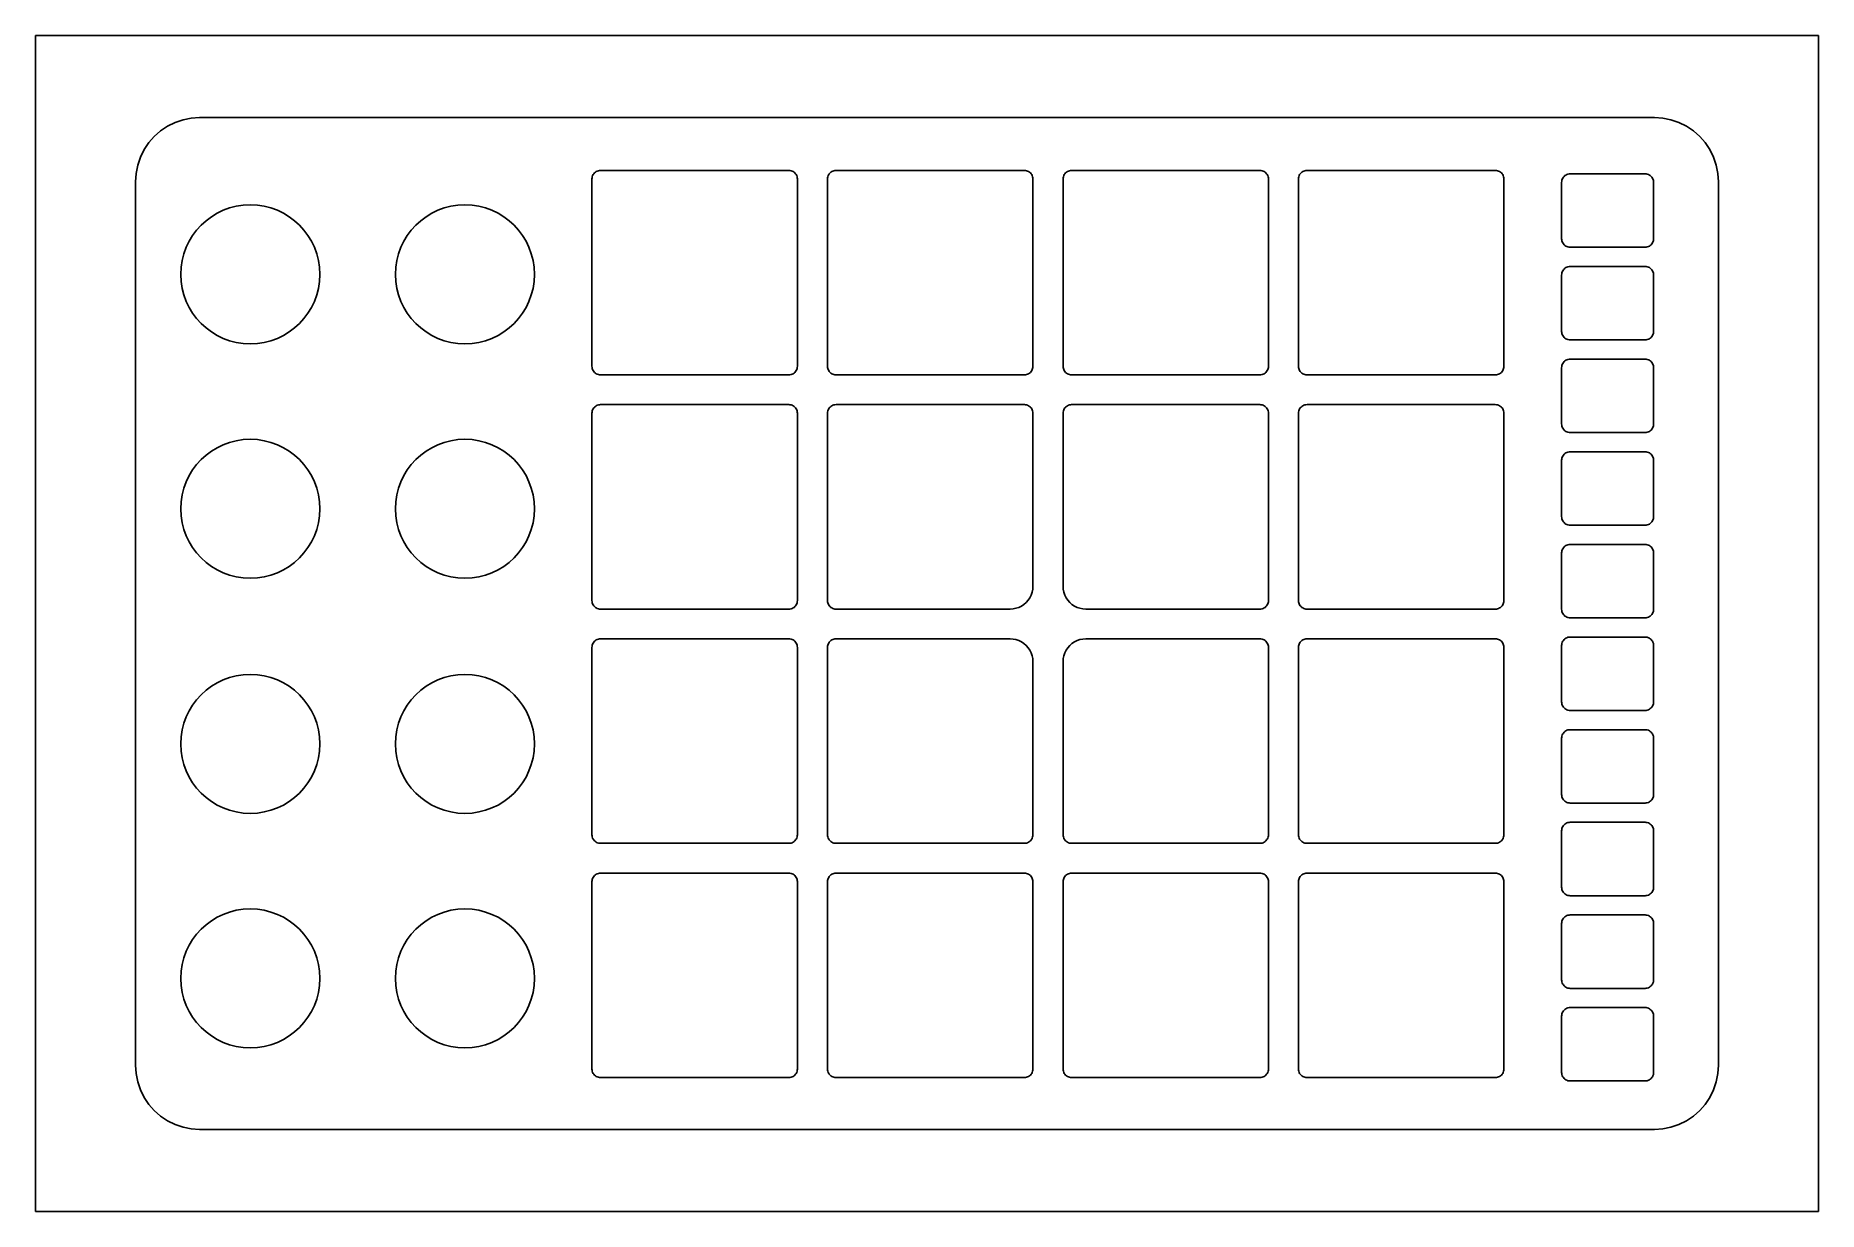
# Model space of a CAD drawing. Header units: millimetres. Extents: x 0 to 250, y 0 to 165.
import ezdxf

# ---------------------------------------------------------------- set-up
doc = ezdxf.new("R2010")
doc.units = ezdxf.units.MM

msp = doc.modelspace()

# ---------------------------------------------------------------- linework, layer by layer
at = {"layer": 'ALIGN_FRAME', "color": 5}
msp.add_lwpolyline([(0, 165), (250, 165), (250, 0), (0, 0)], close=True, dxfattribs=at)
at = {"layer": 'CUT', "color": 1}
for points in [[(14, 144.5), (14.077, 145.6747), (14.3067, 146.8294), (14.6851, 147.9442), (15.2058, 149), (15.8598, 149.9789), (16.636, 150.864), (17.5211, 151.6402), (18.5, 152.2942), (19.5558, 152.8149), (20.6706, 153.1933), (21.8253, 153.423), (23, 153.5), (227, 153.5), (228.1747, 153.423), (229.3294, 153.1933), (230.4442, 152.8149), (231.5, 152.2942), (232.4789, 151.6402), (233.364, 150.864), (234.1402, 149.9789), (234.7942, 149), (235.3149, 147.9442), (235.6933, 146.8294), (235.923, 145.6747), (236, 144.5), (236, 20.5), (235.923, 19.3253), (235.6933, 18.1706), (235.3149, 17.0558), (234.7942, 16), (234.1402, 15.0211), (233.364, 14.136), (232.4789, 13.3598), (231.5, 12.7058), (230.4442, 12.1851), (229.3294, 11.8067), (228.1747, 11.577), (227, 11.5), (23, 11.5), (21.8253, 11.577), (20.6706, 11.8067), (19.5558, 12.1851), (18.5, 12.7058), (17.5211, 13.3598), (16.636, 14.136), (15.8598, 15.0211), (15.2058, 16), (14.6851, 17.0558), (14.3067, 18.1706), (14.077, 19.3253), (14, 20.5)], [(78.02, 144.89), (78.0303, 145.0466), (78.0609, 145.2006), (78.1113, 145.3492), (78.1808, 145.49), (78.268, 145.6205), (78.3715, 145.7385), (78.4895, 145.842), (78.62, 145.9292), (78.7608, 145.9987), (78.9094, 146.0491), (79.0634, 146.0797), (79.22, 146.09), (105.62, 146.09), (105.7766, 146.0797), (105.9306, 146.0491), (106.0792, 145.9987), (106.22, 145.9292), (106.3505, 145.842), (106.4685, 145.7385), (106.572, 145.6205), (106.6592, 145.49), (106.7287, 145.3492), (106.7791, 145.2006), (106.8097, 145.0466), (106.82, 144.89), (106.82, 118.59), (106.8097, 118.4334), (106.7791, 118.2794), (106.7287, 118.1308), (106.6592, 117.99), (106.572, 117.8595), (106.4685, 117.7415), (106.3505, 117.638), (106.22, 117.5508), (106.0792, 117.4813), (105.9306, 117.4309), (105.7766, 117.4003), (105.62, 117.39), (79.22, 117.39), (79.0634, 117.4003), (78.9094, 117.4309), (78.7608, 117.4813), (78.62, 117.5508), (78.4895, 117.638), (78.3715, 117.7415), (78.268, 117.8595), (78.1808, 117.99), (78.1113, 118.1308), (78.0609, 118.2794), (78.0303, 118.4334), (78.02, 118.59)], [(111.05, 144.89), (111.0603, 145.0466), (111.0909, 145.2006), (111.1413, 145.3492), (111.2108, 145.49), (111.298, 145.6205), (111.4015, 145.7385), (111.5195, 145.842), (111.65, 145.9292), (111.7908, 145.9987), (111.9394, 146.0491), (112.0934, 146.0797), (112.25, 146.09), (138.65, 146.09), (138.8066, 146.0797), (138.9606, 146.0491), (139.1092, 145.9987), (139.25, 145.9292), (139.3805, 145.842), (139.4985, 145.7385), (139.602, 145.6205), (139.6892, 145.49), (139.7587, 145.3492), (139.8091, 145.2006), (139.8397, 145.0466), (139.85, 144.89), (139.85, 118.59), (139.8397, 118.4334), (139.8091, 118.2794), (139.7587, 118.1308), (139.6892, 117.99), (139.602, 117.8595), (139.4985, 117.7415), (139.3805, 117.638), (139.25, 117.5508), (139.1092, 117.4813), (138.9606, 117.4309), (138.8066, 117.4003), (138.65, 117.39), (112.25, 117.39), (112.0934, 117.4003), (111.9394, 117.4309), (111.7908, 117.4813), (111.65, 117.5508), (111.5195, 117.638), (111.4015, 117.7415), (111.298, 117.8595), (111.2108, 117.99), (111.1413, 118.1308), (111.0909, 118.2794), (111.0603, 118.4334), (111.05, 118.59)], [(144.08, 144.89), (144.0903, 145.0466), (144.1209, 145.2006), (144.1713, 145.3492), (144.2408, 145.49), (144.328, 145.6205), (144.4315, 145.7385), (144.5495, 145.842), (144.68, 145.9292), (144.8208, 145.9987), (144.9694, 146.0491), (145.1234, 146.0797), (145.28, 146.09), (171.68, 146.09), (171.8366, 146.0797), (171.9906, 146.0491), (172.1392, 145.9987), (172.28, 145.9292), (172.4105, 145.842), (172.5285, 145.7385), (172.632, 145.6205), (172.7192, 145.49), (172.7887, 145.3492), (172.8391, 145.2006), (172.8697, 145.0466), (172.88, 144.89), (172.88, 118.59), (172.8697, 118.4334), (172.8391, 118.2794), (172.7887, 118.1308), (172.7192, 117.99), (172.632, 117.8595), (172.5285, 117.7415), (172.4105, 117.638), (172.28, 117.5508), (172.1392, 117.4813), (171.9906, 117.4309), (171.8366, 117.4003), (171.68, 117.39), (145.28, 117.39), (145.1234, 117.4003), (144.9694, 117.4309), (144.8208, 117.4813), (144.68, 117.5508), (144.5495, 117.638), (144.4315, 117.7415), (144.328, 117.8595), (144.2408, 117.99), (144.1713, 118.1308), (144.1209, 118.2794), (144.0903, 118.4334), (144.08, 118.59)], [(177.1, 144.89), (177.1103, 145.0466), (177.1409, 145.2006), (177.1913, 145.3492), (177.2608, 145.49), (177.348, 145.6205), (177.4515, 145.7385), (177.5695, 145.842), (177.7, 145.9292), (177.8408, 145.9987), (177.9894, 146.0491), (178.1434, 146.0797), (178.3, 146.09), (204.7, 146.09), (204.8566, 146.0797), (205.0106, 146.0491), (205.1592, 145.9987), (205.3, 145.9292), (205.4305, 145.842), (205.5485, 145.7385), (205.652, 145.6205), (205.7392, 145.49), (205.8087, 145.3492), (205.8591, 145.2006), (205.8897, 145.0466), (205.9, 144.89), (205.9, 118.59), (205.8897, 118.4334), (205.8591, 118.2794), (205.8087, 118.1308), (205.7392, 117.99), (205.652, 117.8595), (205.5485, 117.7415), (205.4305, 117.638), (205.3, 117.5508), (205.1592, 117.4813), (205.0106, 117.4309), (204.8566, 117.4003), (204.7, 117.39), (178.3, 117.39), (178.1434, 117.4003), (177.9894, 117.4309), (177.8408, 117.4813), (177.7, 117.5508), (177.5695, 117.638), (177.4515, 117.7415), (177.348, 117.8595), (177.2608, 117.99), (177.1913, 118.1308), (177.1409, 118.2794), (177.1103, 118.4334), (177.1, 118.59)], [(214, 144.4), (214.0103, 144.5566), (214.0409, 144.7106), (214.0913, 144.8592), (214.1608, 145), (214.248, 145.1305), (214.3515, 145.2485), (214.4695, 145.352), (214.6, 145.4392), (214.7408, 145.5087), (214.8894, 145.5591), (215.0434, 145.5897), (215.2, 145.6), (225.7, 145.6), (225.8566, 145.5897), (226.0106, 145.5591), (226.1592, 145.5087), (226.3, 145.4392), (226.4305, 145.352), (226.5485, 145.2485), (226.652, 145.1305), (226.7392, 145), (226.8087, 144.8592), (226.8591, 144.7106), (226.8897, 144.5566), (226.9, 144.4), (226.9, 136.5), (226.8897, 136.3434), (226.8591, 136.1894), (226.8087, 136.0408), (226.7392, 135.9), (226.652, 135.7695), (226.5485, 135.6515), (226.4305, 135.548), (226.3, 135.4608), (226.1592, 135.3913), (226.0106, 135.3409), (225.8566, 135.3103), (225.7, 135.3), (215.2, 135.3), (215.0434, 135.3103), (214.8894, 135.3409), (214.7408, 135.3913), (214.6, 135.4608), (214.4695, 135.548), (214.3515, 135.6515), (214.248, 135.7695), (214.1608, 135.9), (214.0913, 136.0408), (214.0409, 136.1894), (214.0103, 136.3434), (214, 136.5)], [(214, 131.4), (214.0103, 131.5566), (214.0409, 131.7106), (214.0913, 131.8592), (214.1608, 132), (214.248, 132.1305), (214.3515, 132.2485), (214.4695, 132.352), (214.6, 132.4392), (214.7408, 132.5087), (214.8894, 132.5591), (215.0434, 132.5897), (215.2, 132.6), (225.7, 132.6), (225.8566, 132.5897), (226.0106, 132.5591), (226.1592, 132.5087), (226.3, 132.4392), (226.4305, 132.352), (226.5485, 132.2485), (226.652, 132.1305), (226.7392, 132), (226.8087, 131.8592), (226.8591, 131.7106), (226.8897, 131.5566), (226.9, 131.4), (226.9, 123.5), (226.8897, 123.3434), (226.8591, 123.1894), (226.8087, 123.0408), (226.7392, 122.9), (226.652, 122.7695), (226.5485, 122.6515), (226.4305, 122.548), (226.3, 122.4608), (226.1592, 122.3913), (226.0106, 122.3409), (225.8566, 122.3103), (225.7, 122.3), (215.2, 122.3), (215.0434, 122.3103), (214.8894, 122.3409), (214.7408, 122.3913), (214.6, 122.4608), (214.4695, 122.548), (214.3515, 122.6515), (214.248, 122.7695), (214.1608, 122.9), (214.0913, 123.0408), (214.0409, 123.1894), (214.0103, 123.3434), (214, 123.5)], [(214, 118.4), (214.0103, 118.5566), (214.0409, 118.7106), (214.0913, 118.8592), (214.1608, 119), (214.248, 119.1305), (214.3515, 119.2485), (214.4695, 119.352), (214.6, 119.4392), (214.7408, 119.5087), (214.8894, 119.5591), (215.0434, 119.5897), (215.2, 119.6), (225.7, 119.6), (225.8566, 119.5897), (226.0106, 119.5591), (226.1592, 119.5087), (226.3, 119.4392), (226.4305, 119.352), (226.5485, 119.2485), (226.652, 119.1305), (226.7392, 119), (226.8087, 118.8592), (226.8591, 118.7106), (226.8897, 118.5566), (226.9, 118.4), (226.9, 110.5), (226.8897, 110.3434), (226.8591, 110.1894), (226.8087, 110.0408), (226.7392, 109.9), (226.652, 109.7695), (226.5485, 109.6515), (226.4305, 109.548), (226.3, 109.4608), (226.1592, 109.3913), (226.0106, 109.3409), (225.8566, 109.3103), (225.7, 109.3), (215.2, 109.3), (215.0434, 109.3103), (214.8894, 109.3409), (214.7408, 109.3913), (214.6, 109.4608), (214.4695, 109.548), (214.3515, 109.6515), (214.248, 109.7695), (214.1608, 109.9), (214.0913, 110.0408), (214.0409, 110.1894), (214.0103, 110.3434), (214, 110.5)], [(78.02, 112.02), (78.0303, 112.1766), (78.0609, 112.3306), (78.1113, 112.4792), (78.1808, 112.62), (78.268, 112.7505), (78.3715, 112.8685), (78.4895, 112.972), (78.62, 113.0592), (78.7608, 113.1287), (78.9094, 113.1791), (79.0634, 113.2097), (79.22, 113.22), (105.62, 113.22), (105.7766, 113.2097), (105.9306, 113.1791), (106.0792, 113.1287), (106.22, 113.0592), (106.3505, 112.972), (106.4685, 112.8685), (106.572, 112.7505), (106.6592, 112.62), (106.7287, 112.4792), (106.7791, 112.3306), (106.8097, 112.1766), (106.82, 112.02), (106.82, 85.72), (106.8097, 85.5634), (106.7791, 85.4094), (106.7287, 85.2608), (106.6592, 85.12), (106.572, 84.9895), (106.4685, 84.8715), (106.3505, 84.768), (106.22, 84.6808), (106.0792, 84.6113), (105.9306, 84.5609), (105.7766, 84.5303), (105.62, 84.52), (79.22, 84.52), (79.0634, 84.5303), (78.9094, 84.5609), (78.7608, 84.6113), (78.62, 84.6808), (78.4895, 84.768), (78.3715, 84.8715), (78.268, 84.9895), (78.1808, 85.12), (78.1113, 85.2608), (78.0609, 85.4094), (78.0303, 85.5634), (78.02, 85.72)], [(111.05, 112.02), (111.0603, 112.1766), (111.0909, 112.3306), (111.1413, 112.4792), (111.2108, 112.62), (111.298, 112.7505), (111.4015, 112.8685), (111.5195, 112.972), (111.65, 113.0592), (111.7908, 113.1287), (111.9394, 113.1791), (112.0934, 113.2097), (112.25, 113.22), (138.65, 113.22), (138.8066, 113.2097), (138.9606, 113.1791), (139.1092, 113.1287), (139.25, 113.0592), (139.3805, 112.972), (139.4985, 112.8685), (139.602, 112.7505), (139.6892, 112.62), (139.7587, 112.4792), (139.8091, 112.3306), (139.8397, 112.1766), (139.85, 112.02), (139.85, 87.72), (139.8226, 87.3023), (139.741, 86.8918), (139.6064, 86.4954), (139.4213, 86.12), (139.1887, 85.772), (138.9127, 85.4573), (138.598, 85.1813), (138.25, 84.9487), (137.8746, 84.7636), (137.4782, 84.629), (137.0677, 84.5474), (136.65, 84.52), (112.25, 84.52), (112.0934, 84.5303), (111.9394, 84.5609), (111.7908, 84.6113), (111.65, 84.6808), (111.5195, 84.768), (111.4015, 84.8715), (111.298, 84.9895), (111.2108, 85.12), (111.1413, 85.2608), (111.0909, 85.4094), (111.0603, 85.5634), (111.05, 85.72)], [(144.08, 112.02), (144.0903, 112.1766), (144.1209, 112.3306), (144.1713, 112.4792), (144.2408, 112.62), (144.328, 112.7505), (144.4315, 112.8685), (144.5495, 112.972), (144.68, 113.0592), (144.8208, 113.1287), (144.9694, 113.1791), (145.1234, 113.2097), (145.28, 113.22), (171.68, 113.22), (171.8366, 113.2097), (171.9906, 113.1791), (172.1392, 113.1287), (172.28, 113.0592), (172.4105, 112.972), (172.5285, 112.8685), (172.632, 112.7505), (172.7192, 112.62), (172.7887, 112.4792), (172.8391, 112.3306), (172.8697, 112.1766), (172.88, 112.02), (172.88, 85.72), (172.8697, 85.5634), (172.8391, 85.4094), (172.7887, 85.2608), (172.7192, 85.12), (172.632, 84.9895), (172.5285, 84.8715), (172.4105, 84.768), (172.28, 84.6808), (172.1392, 84.6113), (171.9906, 84.5609), (171.8366, 84.5303), (171.68, 84.52), (147.28, 84.52), (146.8623, 84.5474), (146.4518, 84.629), (146.0554, 84.7636), (145.68, 84.9487), (145.332, 85.1813), (145.0173, 85.4573), (144.7413, 85.772), (144.5087, 86.12), (144.3236, 86.4954), (144.189, 86.8918), (144.1074, 87.3023), (144.08, 87.72)], [(177.1, 112.02), (177.1103, 112.1766), (177.1409, 112.3306), (177.1913, 112.4792), (177.2608, 112.62), (177.348, 112.7505), (177.4515, 112.8685), (177.5695, 112.972), (177.7, 113.0592), (177.8408, 113.1287), (177.9894, 113.1791), (178.1434, 113.2097), (178.3, 113.22), (204.7, 113.22), (204.8566, 113.2097), (205.0106, 113.1791), (205.1592, 113.1287), (205.3, 113.0592), (205.4305, 112.972), (205.5485, 112.8685), (205.652, 112.7505), (205.7392, 112.62), (205.8087, 112.4792), (205.8591, 112.3306), (205.8897, 112.1766), (205.9, 112.02), (205.9, 85.72), (205.8897, 85.5634), (205.8591, 85.4094), (205.8087, 85.2608), (205.7392, 85.12), (205.652, 84.9895), (205.5485, 84.8715), (205.4305, 84.768), (205.3, 84.6808), (205.1592, 84.6113), (205.0106, 84.5609), (204.8566, 84.5303), (204.7, 84.52), (178.3, 84.52), (178.1434, 84.5303), (177.9894, 84.5609), (177.8408, 84.6113), (177.7, 84.6808), (177.5695, 84.768), (177.4515, 84.8715), (177.348, 84.9895), (177.2608, 85.12), (177.1913, 85.2608), (177.1409, 85.4094), (177.1103, 85.5634), (177.1, 85.72)], [(214, 105.4), (214.0103, 105.5566), (214.0409, 105.7106), (214.0913, 105.8592), (214.1608, 106), (214.248, 106.1305), (214.3515, 106.2485), (214.4695, 106.352), (214.6, 106.4392), (214.7408, 106.5087), (214.8894, 106.5591), (215.0434, 106.5897), (215.2, 106.6), (225.7, 106.6), (225.8566, 106.5897), (226.0106, 106.5591), (226.1592, 106.5087), (226.3, 106.4392), (226.4305, 106.352), (226.5485, 106.2485), (226.652, 106.1305), (226.7392, 106), (226.8087, 105.8592), (226.8591, 105.7106), (226.8897, 105.5566), (226.9, 105.4), (226.9, 97.5), (226.8897, 97.3434), (226.8591, 97.1894), (226.8087, 97.0408), (226.7392, 96.9), (226.652, 96.7695), (226.5485, 96.6515), (226.4305, 96.548), (226.3, 96.4608), (226.1592, 96.3913), (226.0106, 96.3409), (225.8566, 96.3103), (225.7, 96.3), (215.2, 96.3), (215.0434, 96.3103), (214.8894, 96.3409), (214.7408, 96.3913), (214.6, 96.4608), (214.4695, 96.548), (214.3515, 96.6515), (214.248, 96.7695), (214.1608, 96.9), (214.0913, 97.0408), (214.0409, 97.1894), (214.0103, 97.3434), (214, 97.5)], [(214, 92.4), (214.0103, 92.5566), (214.0409, 92.7106), (214.0913, 92.8592), (214.1608, 93), (214.248, 93.1305), (214.3515, 93.2485), (214.4695, 93.352), (214.6, 93.4392), (214.7408, 93.5087), (214.8894, 93.5591), (215.0434, 93.5897), (215.2, 93.6), (225.7, 93.6), (225.8566, 93.5897), (226.0106, 93.5591), (226.1592, 93.5087), (226.3, 93.4392), (226.4305, 93.352), (226.5485, 93.2485), (226.652, 93.1305), (226.7392, 93), (226.8087, 92.8592), (226.8591, 92.7106), (226.8897, 92.5566), (226.9, 92.4), (226.9, 84.5), (226.8897, 84.3434), (226.8591, 84.1894), (226.8087, 84.0408), (226.7392, 83.9), (226.652, 83.7695), (226.5485, 83.6515), (226.4305, 83.548), (226.3, 83.4608), (226.1592, 83.3913), (226.0106, 83.3409), (225.8566, 83.3103), (225.7, 83.3), (215.2, 83.3), (215.0434, 83.3103), (214.8894, 83.3409), (214.7408, 83.3913), (214.6, 83.4608), (214.4695, 83.548), (214.3515, 83.6515), (214.248, 83.7695), (214.1608, 83.9), (214.0913, 84.0408), (214.0409, 84.1894), (214.0103, 84.3434), (214, 84.5)], [(78.02, 79.15), (78.0303, 79.3066), (78.0609, 79.4606), (78.1113, 79.6092), (78.1808, 79.75), (78.268, 79.8805), (78.3715, 79.9985), (78.4895, 80.102), (78.62, 80.1892), (78.7608, 80.2587), (78.9094, 80.3091), (79.0634, 80.3397), (79.22, 80.35), (105.62, 80.35), (105.7766, 80.3397), (105.9306, 80.3091), (106.0792, 80.2587), (106.22, 80.1892), (106.3505, 80.102), (106.4685, 79.9985), (106.572, 79.8805), (106.6592, 79.75), (106.7287, 79.6092), (106.7791, 79.4606), (106.8097, 79.3066), (106.82, 79.15), (106.82, 52.85), (106.8097, 52.6934), (106.7791, 52.5394), (106.7287, 52.3908), (106.6592, 52.25), (106.572, 52.1195), (106.4685, 52.0015), (106.3505, 51.898), (106.22, 51.8108), (106.0792, 51.7413), (105.9306, 51.6909), (105.7766, 51.6603), (105.62, 51.65), (79.22, 51.65), (79.0634, 51.6603), (78.9094, 51.6909), (78.7608, 51.7413), (78.62, 51.8108), (78.4895, 51.898), (78.3715, 52.0015), (78.268, 52.1195), (78.1808, 52.25), (78.1113, 52.3908), (78.0609, 52.5394), (78.0303, 52.6934), (78.02, 52.85)], [(111.05, 79.15), (111.0603, 79.3066), (111.0909, 79.4606), (111.1413, 79.6092), (111.2108, 79.75), (111.298, 79.8805), (111.4015, 79.9985), (111.5195, 80.102), (111.65, 80.1892), (111.7908, 80.2587), (111.9394, 80.3091), (112.0934, 80.3397), (112.25, 80.35), (136.65, 80.35), (137.0677, 80.3226), (137.4782, 80.241), (137.8746, 80.1064), (138.25, 79.9213), (138.598, 79.6887), (138.9127, 79.4127), (139.1887, 79.098), (139.4213, 78.75), (139.6064, 78.3746), (139.741, 77.9782), (139.8226, 77.5677), (139.85, 77.15), (139.85, 52.85), (139.8397, 52.6934), (139.8091, 52.5394), (139.7587, 52.3908), (139.6892, 52.25), (139.602, 52.1195), (139.4985, 52.0015), (139.3805, 51.898), (139.25, 51.8108), (139.1092, 51.7413), (138.9606, 51.6909), (138.8066, 51.6603), (138.65, 51.65), (112.25, 51.65), (112.0934, 51.6603), (111.9394, 51.6909), (111.7908, 51.7413), (111.65, 51.8108), (111.5195, 51.898), (111.4015, 52.0015), (111.298, 52.1195), (111.2108, 52.25), (111.1413, 52.3908), (111.0909, 52.5394), (111.0603, 52.6934), (111.05, 52.85)], [(144.08, 77.15), (144.1074, 77.5677), (144.189, 77.9782), (144.3236, 78.3746), (144.5087, 78.75), (144.7413, 79.098), (145.0173, 79.4127), (145.332, 79.6887), (145.68, 79.9213), (146.0554, 80.1064), (146.4518, 80.241), (146.8623, 80.3226), (147.28, 80.35), (171.68, 80.35), (171.8366, 80.3397), (171.9906, 80.3091), (172.1392, 80.2587), (172.28, 80.1892), (172.4105, 80.102), (172.5285, 79.9985), (172.632, 79.8805), (172.7192, 79.75), (172.7887, 79.6092), (172.8391, 79.4606), (172.8697, 79.3066), (172.88, 79.15), (172.88, 52.85), (172.8697, 52.6934), (172.8391, 52.5394), (172.7887, 52.3908), (172.7192, 52.25), (172.632, 52.1195), (172.5285, 52.0015), (172.4105, 51.898), (172.28, 51.8108), (172.1392, 51.7413), (171.9906, 51.6909), (171.8366, 51.6603), (171.68, 51.65), (145.28, 51.65), (145.1234, 51.6603), (144.9694, 51.6909), (144.8208, 51.7413), (144.68, 51.8108), (144.5495, 51.898), (144.4315, 52.0015), (144.328, 52.1195), (144.2408, 52.25), (144.1713, 52.3908), (144.1209, 52.5394), (144.0903, 52.6934), (144.08, 52.85)], [(177.1, 79.15), (177.1103, 79.3066), (177.1409, 79.4606), (177.1913, 79.6092), (177.2608, 79.75), (177.348, 79.8805), (177.4515, 79.9985), (177.5695, 80.102), (177.7, 80.1892), (177.8408, 80.2587), (177.9894, 80.3091), (178.1434, 80.3397), (178.3, 80.35), (204.7, 80.35), (204.8566, 80.3397), (205.0106, 80.3091), (205.1592, 80.2587), (205.3, 80.1892), (205.4305, 80.102), (205.5485, 79.9985), (205.652, 79.8805), (205.7392, 79.75), (205.8087, 79.6092), (205.8591, 79.4606), (205.8897, 79.3066), (205.9, 79.15), (205.9, 52.85), (205.8897, 52.6934), (205.8591, 52.5394), (205.8087, 52.3908), (205.7392, 52.25), (205.652, 52.1195), (205.5485, 52.0015), (205.4305, 51.898), (205.3, 51.8108), (205.1592, 51.7413), (205.0106, 51.6909), (204.8566, 51.6603), (204.7, 51.65), (178.3, 51.65), (178.1434, 51.6603), (177.9894, 51.6909), (177.8408, 51.7413), (177.7, 51.8108), (177.5695, 51.898), (177.4515, 52.0015), (177.348, 52.1195), (177.2608, 52.25), (177.1913, 52.3908), (177.1409, 52.5394), (177.1103, 52.6934), (177.1, 52.85)], [(214, 79.4), (214.0103, 79.5566), (214.0409, 79.7106), (214.0913, 79.8592), (214.1608, 80), (214.248, 80.1305), (214.3515, 80.2485), (214.4695, 80.352), (214.6, 80.4392), (214.7408, 80.5087), (214.8894, 80.5591), (215.0434, 80.5897), (215.2, 80.6), (225.7, 80.6), (225.8566, 80.5897), (226.0106, 80.5591), (226.1592, 80.5087), (226.3, 80.4392), (226.4305, 80.352), (226.5485, 80.2485), (226.652, 80.1305), (226.7392, 80), (226.8087, 79.8592), (226.8591, 79.7106), (226.8897, 79.5566), (226.9, 79.4), (226.9, 71.5), (226.8897, 71.3434), (226.8591, 71.1894), (226.8087, 71.0408), (226.7392, 70.9), (226.652, 70.7695), (226.5485, 70.6515), (226.4305, 70.548), (226.3, 70.4608), (226.1592, 70.3913), (226.0106, 70.3409), (225.8566, 70.3103), (225.7, 70.3), (215.2, 70.3), (215.0434, 70.3103), (214.8894, 70.3409), (214.7408, 70.3913), (214.6, 70.4608), (214.4695, 70.548), (214.3515, 70.6515), (214.248, 70.7695), (214.1608, 70.9), (214.0913, 71.0408), (214.0409, 71.1894), (214.0103, 71.3434), (214, 71.5)], [(214, 66.4), (214.0103, 66.5566), (214.0409, 66.7106), (214.0913, 66.8592), (214.1608, 67), (214.248, 67.1305), (214.3515, 67.2485), (214.4695, 67.352), (214.6, 67.4392), (214.7408, 67.5087), (214.8894, 67.5591), (215.0434, 67.5897), (215.2, 67.6), (225.7, 67.6), (225.8566, 67.5897), (226.0106, 67.5591), (226.1592, 67.5087), (226.3, 67.4392), (226.4305, 67.352), (226.5485, 67.2485), (226.652, 67.1305), (226.7392, 67), (226.8087, 66.8592), (226.8591, 66.7106), (226.8897, 66.5566), (226.9, 66.4), (226.9, 58.5), (226.8897, 58.3434), (226.8591, 58.1894), (226.8087, 58.0408), (226.7392, 57.9), (226.652, 57.7695), (226.5485, 57.6515), (226.4305, 57.548), (226.3, 57.4608), (226.1592, 57.3913), (226.0106, 57.3409), (225.8566, 57.3103), (225.7, 57.3), (215.2, 57.3), (215.0434, 57.3103), (214.8894, 57.3409), (214.7408, 57.3913), (214.6, 57.4608), (214.4695, 57.548), (214.3515, 57.6515), (214.248, 57.7695), (214.1608, 57.9), (214.0913, 58.0408), (214.0409, 58.1894), (214.0103, 58.3434), (214, 58.5)], [(214, 53.4), (214.0103, 53.5566), (214.0409, 53.7106), (214.0913, 53.8592), (214.1608, 54), (214.248, 54.1305), (214.3515, 54.2485), (214.4695, 54.352), (214.6, 54.4392), (214.7408, 54.5087), (214.8894, 54.5591), (215.0434, 54.5897), (215.2, 54.6), (225.7, 54.6), (225.8566, 54.5897), (226.0106, 54.5591), (226.1592, 54.5087), (226.3, 54.4392), (226.4305, 54.352), (226.5485, 54.2485), (226.652, 54.1305), (226.7392, 54), (226.8087, 53.8592), (226.8591, 53.7106), (226.8897, 53.5566), (226.9, 53.4), (226.9, 45.5), (226.8897, 45.3434), (226.8591, 45.1894), (226.8087, 45.0408), (226.7392, 44.9), (226.652, 44.7695), (226.5485, 44.6515), (226.4305, 44.548), (226.3, 44.4608), (226.1592, 44.3913), (226.0106, 44.3409), (225.8566, 44.3103), (225.7, 44.3), (215.2, 44.3), (215.0434, 44.3103), (214.8894, 44.3409), (214.7408, 44.3913), (214.6, 44.4608), (214.4695, 44.548), (214.3515, 44.6515), (214.248, 44.7695), (214.1608, 44.9), (214.0913, 45.0408), (214.0409, 45.1894), (214.0103, 45.3434), (214, 45.5)], [(78.02, 46.27), (78.0303, 46.4266), (78.0609, 46.5806), (78.1113, 46.7292), (78.1808, 46.87), (78.268, 47.0005), (78.3715, 47.1185), (78.4895, 47.222), (78.62, 47.3092), (78.7608, 47.3787), (78.9094, 47.4291), (79.0634, 47.4597), (79.22, 47.47), (105.62, 47.47), (105.7766, 47.4597), (105.9306, 47.4291), (106.0792, 47.3787), (106.22, 47.3092), (106.3505, 47.222), (106.4685, 47.1185), (106.572, 47.0005), (106.6592, 46.87), (106.7287, 46.7292), (106.7791, 46.5806), (106.8097, 46.4266), (106.82, 46.27), (106.82, 19.97), (106.8097, 19.8134), (106.7791, 19.6594), (106.7287, 19.5108), (106.6592, 19.37), (106.572, 19.2395), (106.4685, 19.1215), (106.3505, 19.018), (106.22, 18.9308), (106.0792, 18.8613), (105.9306, 18.8109), (105.7766, 18.7803), (105.62, 18.77), (79.22, 18.77), (79.0634, 18.7803), (78.9094, 18.8109), (78.7608, 18.8613), (78.62, 18.9308), (78.4895, 19.018), (78.3715, 19.1215), (78.268, 19.2395), (78.1808, 19.37), (78.1113, 19.5108), (78.0609, 19.6594), (78.0303, 19.8134), (78.02, 19.97)], [(111.05, 46.27), (111.0603, 46.4266), (111.0909, 46.5806), (111.1413, 46.7292), (111.2108, 46.87), (111.298, 47.0005), (111.4015, 47.1185), (111.5195, 47.222), (111.65, 47.3092), (111.7908, 47.3787), (111.9394, 47.4291), (112.0934, 47.4597), (112.25, 47.47), (138.65, 47.47), (138.8066, 47.4597), (138.9606, 47.4291), (139.1092, 47.3787), (139.25, 47.3092), (139.3805, 47.222), (139.4985, 47.1185), (139.602, 47.0005), (139.6892, 46.87), (139.7587, 46.7292), (139.8091, 46.5806), (139.8397, 46.4266), (139.85, 46.27), (139.85, 19.97), (139.8397, 19.8134), (139.8091, 19.6594), (139.7587, 19.5108), (139.6892, 19.37), (139.602, 19.2395), (139.4985, 19.1215), (139.3805, 19.018), (139.25, 18.9308), (139.1092, 18.8613), (138.9606, 18.8109), (138.8066, 18.7803), (138.65, 18.77), (112.25, 18.77), (112.0934, 18.7803), (111.9394, 18.8109), (111.7908, 18.8613), (111.65, 18.9308), (111.5195, 19.018), (111.4015, 19.1215), (111.298, 19.2395), (111.2108, 19.37), (111.1413, 19.5108), (111.0909, 19.6594), (111.0603, 19.8134), (111.05, 19.97)], [(144.08, 46.27), (144.0903, 46.4266), (144.1209, 46.5806), (144.1713, 46.7292), (144.2408, 46.87), (144.328, 47.0005), (144.4315, 47.1185), (144.5495, 47.222), (144.68, 47.3092), (144.8208, 47.3787), (144.9694, 47.4291), (145.1234, 47.4597), (145.28, 47.47), (171.68, 47.47), (171.8366, 47.4597), (171.9906, 47.4291), (172.1392, 47.3787), (172.28, 47.3092), (172.4105, 47.222), (172.5285, 47.1185), (172.632, 47.0005), (172.7192, 46.87), (172.7887, 46.7292), (172.8391, 46.5806), (172.8697, 46.4266), (172.88, 46.27), (172.88, 19.97), (172.8697, 19.8134), (172.8391, 19.6594), (172.7887, 19.5108), (172.7192, 19.37), (172.632, 19.2395), (172.5285, 19.1215), (172.4105, 19.018), (172.28, 18.9308), (172.1392, 18.8613), (171.9906, 18.8109), (171.8366, 18.7803), (171.68, 18.77), (145.28, 18.77), (145.1234, 18.7803), (144.9694, 18.8109), (144.8208, 18.8613), (144.68, 18.9308), (144.5495, 19.018), (144.4315, 19.1215), (144.328, 19.2395), (144.2408, 19.37), (144.1713, 19.5108), (144.1209, 19.6594), (144.0903, 19.8134), (144.08, 19.97)], [(177.1, 46.27), (177.1103, 46.4266), (177.1409, 46.5806), (177.1913, 46.7292), (177.2608, 46.87), (177.348, 47.0005), (177.4515, 47.1185), (177.5695, 47.222), (177.7, 47.3092), (177.8408, 47.3787), (177.9894, 47.4291), (178.1434, 47.4597), (178.3, 47.47), (204.7, 47.47), (204.8566, 47.4597), (205.0106, 47.4291), (205.1592, 47.3787), (205.3, 47.3092), (205.4305, 47.222), (205.5485, 47.1185), (205.652, 47.0005), (205.7392, 46.87), (205.8087, 46.7292), (205.8591, 46.5806), (205.8897, 46.4266), (205.9, 46.27), (205.9, 19.97), (205.8897, 19.8134), (205.8591, 19.6594), (205.8087, 19.5108), (205.7392, 19.37), (205.652, 19.2395), (205.5485, 19.1215), (205.4305, 19.018), (205.3, 18.9308), (205.1592, 18.8613), (205.0106, 18.8109), (204.8566, 18.7803), (204.7, 18.77), (178.3, 18.77), (178.1434, 18.7803), (177.9894, 18.8109), (177.8408, 18.8613), (177.7, 18.9308), (177.5695, 19.018), (177.4515, 19.1215), (177.348, 19.2395), (177.2608, 19.37), (177.1913, 19.5108), (177.1409, 19.6594), (177.1103, 19.8134), (177.1, 19.97)], [(214, 40.4), (214.0103, 40.5566), (214.0409, 40.7106), (214.0913, 40.8592), (214.1608, 41), (214.248, 41.1305), (214.3515, 41.2485), (214.4695, 41.352), (214.6, 41.4392), (214.7408, 41.5087), (214.8894, 41.5591), (215.0434, 41.5897), (215.2, 41.6), (225.7, 41.6), (225.8566, 41.5897), (226.0106, 41.5591), (226.1592, 41.5087), (226.3, 41.4392), (226.4305, 41.352), (226.5485, 41.2485), (226.652, 41.1305), (226.7392, 41), (226.8087, 40.8592), (226.8591, 40.7106), (226.8897, 40.5566), (226.9, 40.4), (226.9, 32.5), (226.8897, 32.3434), (226.8591, 32.1894), (226.8087, 32.0408), (226.7392, 31.9), (226.652, 31.7695), (226.5485, 31.6515), (226.4305, 31.548), (226.3, 31.4608), (226.1592, 31.3913), (226.0106, 31.3409), (225.8566, 31.3103), (225.7, 31.3), (215.2, 31.3), (215.0434, 31.3103), (214.8894, 31.3409), (214.7408, 31.3913), (214.6, 31.4608), (214.4695, 31.548), (214.3515, 31.6515), (214.248, 31.7695), (214.1608, 31.9), (214.0913, 32.0408), (214.0409, 32.1894), (214.0103, 32.3434), (214, 32.5)], [(214, 27.4), (214.0103, 27.5566), (214.0409, 27.7106), (214.0913, 27.8592), (214.1608, 28), (214.248, 28.1305), (214.3515, 28.2485), (214.4695, 28.352), (214.6, 28.4392), (214.7408, 28.5087), (214.8894, 28.5591), (215.0434, 28.5897), (215.2, 28.6), (225.7, 28.6), (225.8566, 28.5897), (226.0106, 28.5591), (226.1592, 28.5087), (226.3, 28.4392), (226.4305, 28.352), (226.5485, 28.2485), (226.652, 28.1305), (226.7392, 28), (226.8087, 27.8592), (226.8591, 27.7106), (226.8897, 27.5566), (226.9, 27.4), (226.9, 19.5), (226.8897, 19.3434), (226.8591, 19.1894), (226.8087, 19.0408), (226.7392, 18.9), (226.652, 18.7695), (226.5485, 18.6515), (226.4305, 18.548), (226.3, 18.4608), (226.1592, 18.3913), (226.0106, 18.3409), (225.8566, 18.3103), (225.7, 18.3), (215.2, 18.3), (215.0434, 18.3103), (214.8894, 18.3409), (214.7408, 18.3913), (214.6, 18.4608), (214.4695, 18.548), (214.3515, 18.6515), (214.248, 18.7695), (214.1608, 18.9), (214.0913, 19.0408), (214.0409, 19.1894), (214.0103, 19.3434), (214, 19.5)]]:
    msp.add_lwpolyline(points, close=True, dxfattribs=at)
for centre in [(30.1, 131.5), (60.2, 131.5), (30.1, 98.6), (60.2, 98.6), (30.1, 65.6), (60.2, 65.6), (30.1, 32.7), (60.2, 32.7)]:
    msp.add_circle(centre, 9.75, dxfattribs=at)

doc.saveas('drawing.dxf')
